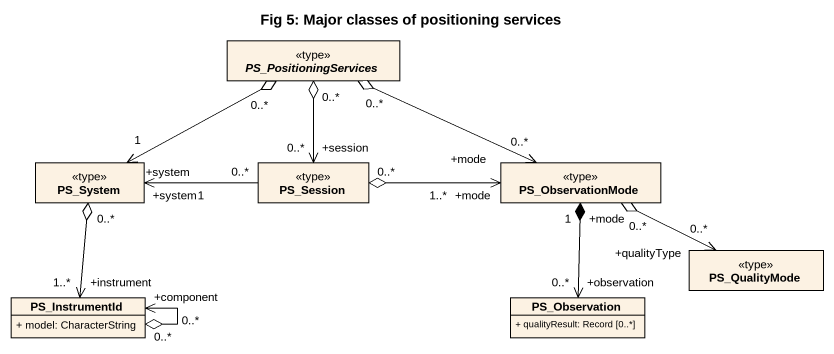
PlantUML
@startuml
title Fig 5: Major classes of positioning services
hide circle
hide empty members
skinparam classAttributeIconSize 0
abstract class PS_PositioningServices <<type>>
class PS_System <<type>>
class PS_Session <<type>>
class PS_ObservationMode <<type>>
class PS_QualityMode <<type>>
class PS_InstrumentId {
  + model: CharacterString
}
class PS_Observation {
  + qualityResult: Record [0..*]
}
PS_PositioningServices "0..*" o-left-> "+system\n1" PS_System
PS_PositioningServices "0..*" o--> "+session\n0..*" PS_Session
PS_PositioningServices "0..*" o-right-> "+mode\n0..*" PS_ObservationMode
PS_Session "0..*" -left-> "+system\n1" PS_System
PS_Session "0..*" o-right-> "+mode\n1..*" PS_ObservationMode
PS_ObservationMode "0..*" o-right-> "+qualityType\n0..*" PS_QualityMode
PS_ObservationMode "+mode\n1" *--> "+observation\n0..*" PS_Observation
PS_InstrumentId "+instrument\n1..*" <-up-o "0..*" PS_System
PS_InstrumentId "0..*" o--> "+component\n0..*" PS_InstrumentId
@enduml
